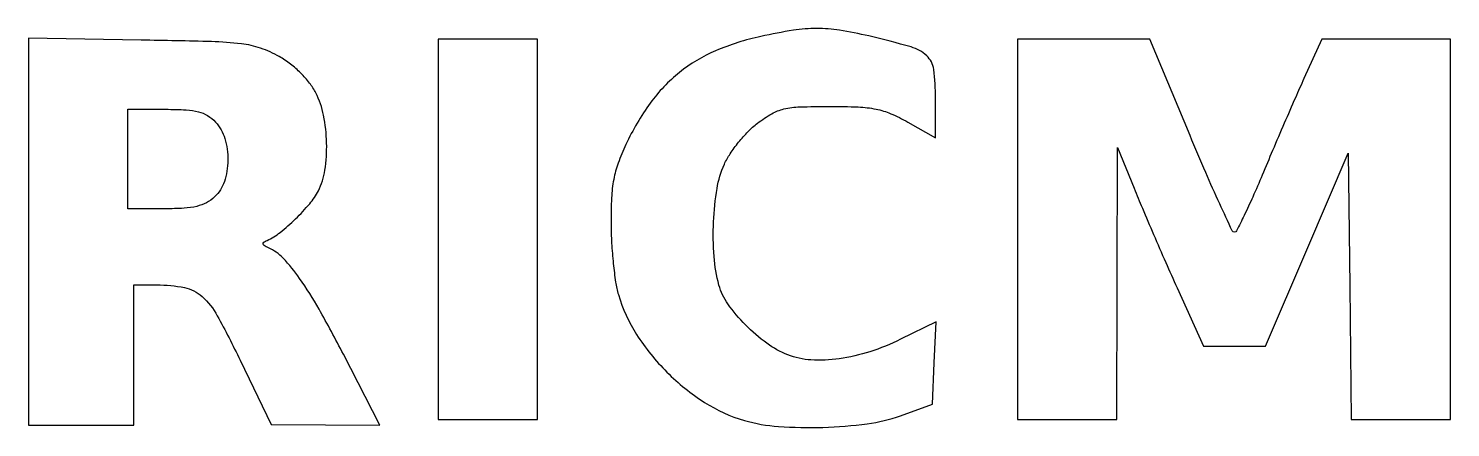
# Model space of a CAD drawing. Extents: x 13 to 256, y 28 to 96.
import ezdxf

# ---------------------------------------------------------------- set-up
doc = ezdxf.new("R2010")
doc.units = 0

msp = doc.modelspace()

# ---------------------------------------------------------------- linework, layer by layer
for points in [[(138.165676, 94.466105, 0.04742), (130.416895, 91.996695, 0.068012), (124.239878, 88.30162, 0.067681), (119.259661, 83.069465, 0.046425), (115.090959, 76, 0.023387), (113.76528, 72.804475, 0.040032), (113.005611, 70.021303, 0.034702), (112.637398, 66.890252, 0.013262), (112.544469, 62.5, 0.013057), (112.650509, 59.131861, 0.011497), (112.933517, 55.627241, 0.011629), (113.335097, 52.477902, 0.033841), (113.808678, 50.337418, 0.07147), (116.923966, 43.510379, 0.053818), (122.107616, 37.078191, 0.05389), (128.535164, 31.90951, 0.072264), (135.337418, 28.828392, 0.052733), (141.156117, 27.795615, 0.025132), (148.765721, 27.643078, 0.025118), (156.331534, 28.252959, 0.054221), (162, 29.634116), (167.5, 31.625182), (167.790776, 38.662303), (168.081552, 45.699425), (162.034725, 42.702338, -0.03721), (156.782194, 40.569173, -0.043428), (151.53456, 39.370413, -0.048027), (146.716503, 39.168884, -0.080263), (142.761579, 40.029888, -0.064822), (139.181076, 42.004592, -0.039762), (135.530317, 45.16131, -0.04015), (132.530634, 48.736384, -0.086936), (130.99321, 51.965024, -0.04968), (130.148122, 56.838475, -0.029242), (130.065557, 62.75572, -0.029304), (130.656305, 68.464887, -0.066241), (131.913116, 72.616088, -0.039824), (132.902368, 74.401869, -0.02348), (134.344876, 76.370224, -0.023392), (135.980999, 78.212651, -0.036687), (137.566626, 79.616088, -0.032752), (140.013452, 81.239179, -0.072872), (142.089132, 82.05558, -0.048848), (144.785742, 82.412593, -0.008503), (149.925473, 82.5, -0.010382), (154.804182, 82.398689, -0.039253), (157.834008, 82.033382, -0.05124), (160.343297, 81.254841, -0.027604), (163.25, 79.820396), (168, 77.140793), (168, 83.909881, 0.032126), (167.684456, 88.815874, 0.174801), (166.486904, 91.147002, 0.118641), (163.821436, 92.651807, 0.011542), (156.601375, 94.531498, 0.018286), (151.594792, 95.520547, 0.040527), (147.718061, 95.821447, 0.038096), (143.698901, 95.500433, 0.014472)], [(13, 61.076462), (13, 28), (22, 28), (31, 28), (31, 40), (31, 52), (34.9349, 52, -0.050321), (39.666045, 51.522637, -0.134309), (42.666349, 50.005619, -0.083974), (45.269309, 46.707163, -0.012356), (49.179238, 39.119651), (54.5, 28.135994), (63.782815, 28.067997), (73.06563, 28), (66.806951, 40.136033, 0.009221), (62.651826, 47.840922, 0.025054), (59.34178, 53.084111, 0.035184), (56.522674, 56.545003, 0.100231), (54, 58.334969, -0.026512), (53.287191, 58.697344, -0.223631), (53.086969, 58.985387, -0.29334), (53.207319, 59.26748, -0.040871), (53.786947, 59.595649, 0.0595), (55.996041, 60.957178, 0.024561), (58.64088, 63.278339, 0.02462), (61.056313, 65.860014, 0.056476), (62.535917, 68.069456, 0.083162), (63.672527, 71.601835, 0.042832), (63.950716, 76.252067, 0.042447), (63.424575, 80.985354, 0.06916), (62.103211, 84.797689, 0.046441), (61.030103, 86.492108, 0.032817), (59.538618, 88.182438, 0.03167), (57.767419, 89.732401, 0.033919), (55.853211, 91.007851, 0.047777), (52.677014, 92.443284, 0.05258), (49.386265, 93.192706, 0.023077), (44.279386, 93.56467, 0.002401), (32.25, 93.826462), (13, 94.152925)], [(182, 61.5), (182, 29), (190.5, 29), (199, 29), (199.058471, 52.25), (199.116942, 75.5), (201.937689, 68.5, 0.004122), (203.333776, 65.116182, 0.001767), (205.2516, 60.61875, 0.001748), (207.328852, 55.840814, 0.002304), (209.25804, 51.5), (213.757644, 41.5), (219.075211, 41.5), (224.392777, 41.5), (231.446389, 58), (238.5, 74.5), (238.768774, 51.75), (239.037549, 29), (247.518774, 29), (256, 29), (256, 61.5), (256, 94), (245.009956, 94), (234.019912, 94), (230.9457, 87.25, 0.003356), (229.482118, 83.978393, 0.001466), (227.582033, 79.61875, 0.00145), (225.590996, 74.976699, 0.001936), (223.8119, 70.75, -0.005637), (222.205978, 67.012342, -0.009034), (220.742432, 63.864063, -0.003487), (219.436668, 61.229821, -0.283129), (219.063343, 61, -0.291652), (218.681644, 61.243347, -0.001278), (216.552982, 65.846875, -0.005426), (214.175893, 71.174022, -0.00333), (211.48492, 77.5), (204.595465, 94), (193.297733, 94), (182, 94)], [(44.961045, 79.811439, -0.11626), (46.557958, 77.012923, -0.074833), (47.072948, 73.295954, -0.075795), (46.472349, 69.644277, -0.127296), (44.811439, 67.038955, -0.065059), (43.405203, 66.034841, -0.063768), (41.778762, 65.417455, -0.044494), (39.589292, 65.094382, -0.014394), (36.311439, 65), (30, 65), (30, 73.5), (30, 82), (36.461045, 82, -0.012728), (39.960403, 81.910909, -0.050316), (42.086438, 81.586423, -0.077494), (43.606711, 80.931651, -0.064944)]]:
    msp.add_lwpolyline(points, format="xyb", close=True)
msp.add_lwpolyline([(83, 61.5), (83, 29), (91.5, 29), (100, 29), (100, 61.5), (100, 94), (91.5, 94), (83, 94)], close=True)

doc.saveas('drawing.dxf')
